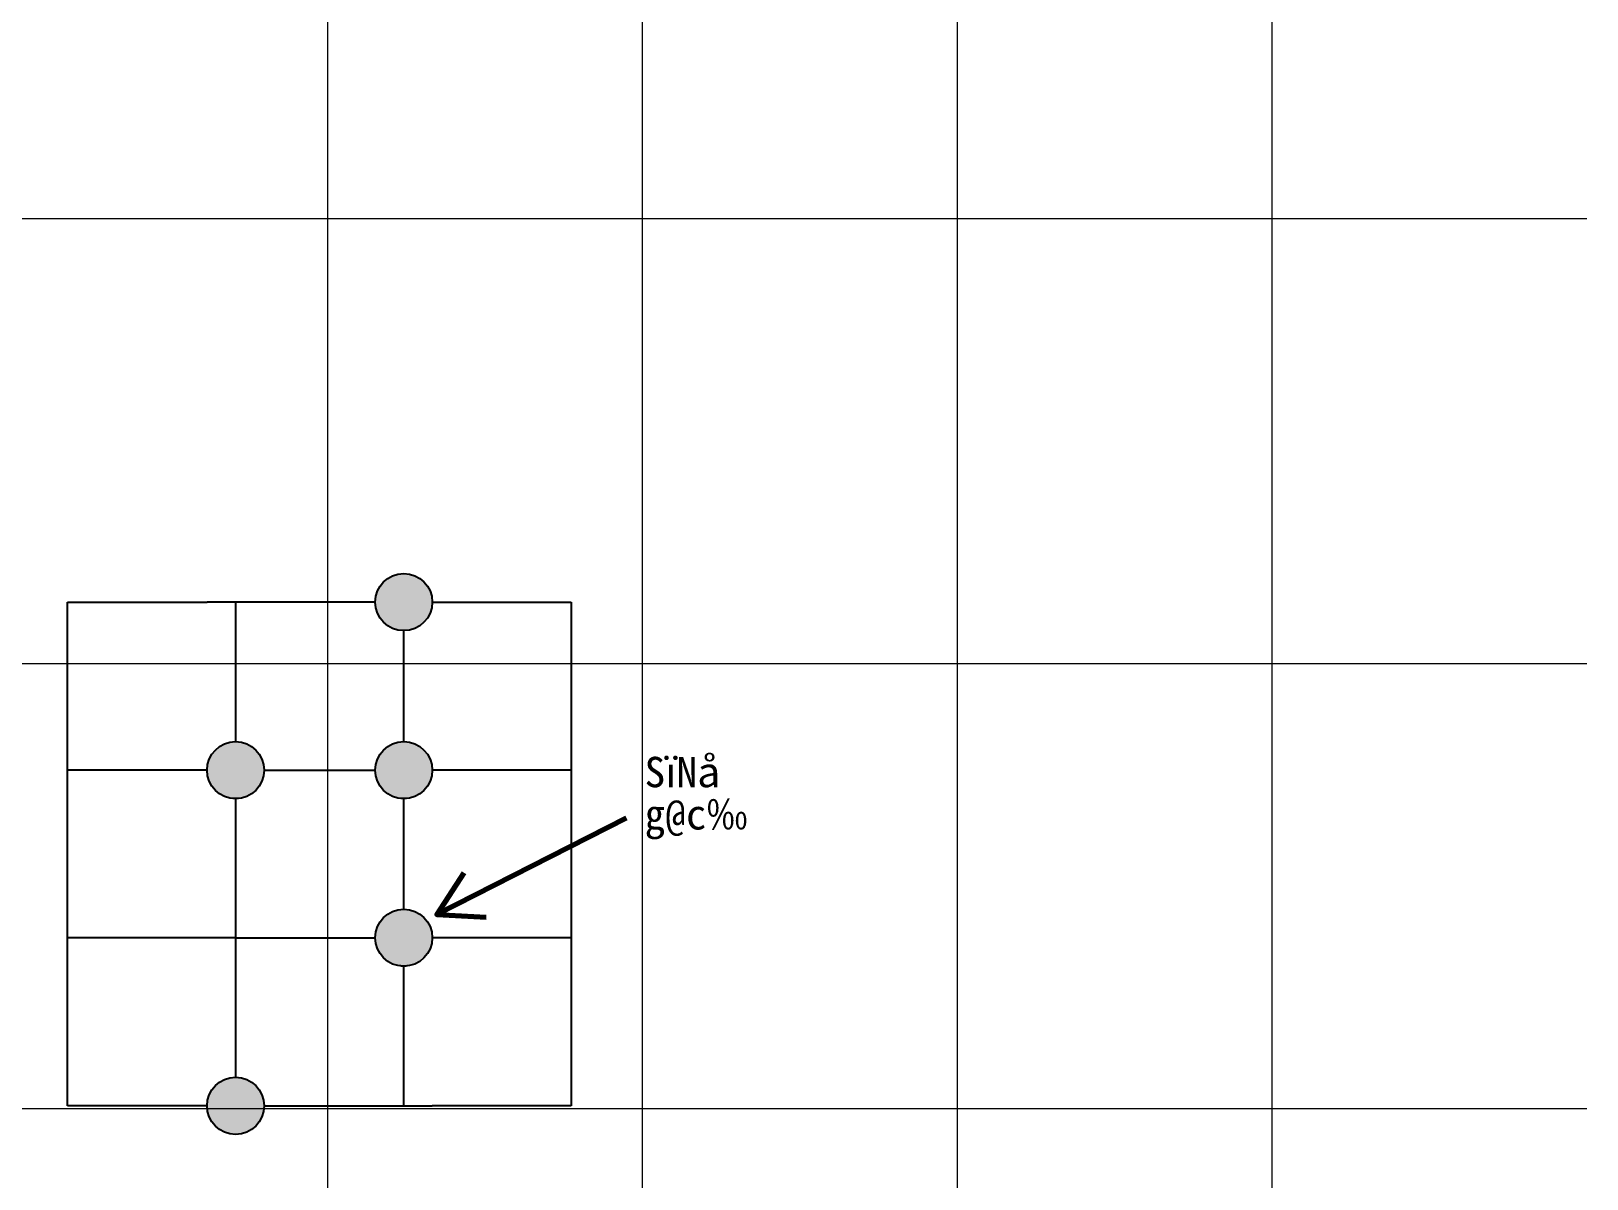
# Model space of a CAD drawing. Header units: millimetres. Extents: x 0 to 210, y 0 to 297.
# Drawn here: x 106.2 to 210, y 143.8 to 220.4 of the extents above; entities that cross this region are included whole.
import ezdxf

# ---------------------------------------------------------------- set-up
doc = ezdxf.new("R2010")
doc.units = ezdxf.units.MM
doc.layers.add('C00-00-00', color=7, linetype='Continuous')
for name, color, linetype, true_color in [('C00-00-FF', 5, 'Continuous', 0x0000ff), ('CBF-BF-BF', 7, 'Continuous', 0xbfbfbf), ('CFF-00-00', 1, 'Continuous', 0xff0000), ('CFF-00-FF', 6, 'Continuous', 0xff00ff)]:
    doc.layers.add(name, color=color, linetype=linetype, true_color=true_color)

msp = doc.modelspace()

# ---------------------------------------------------------------- hatches: boundary and pattern name
at = {"layer": 'C00-00-FF'}
h = msp.add_hatch(color=256, dxfattribs=at)
h.dxf.hatch_style = 2
h.paths.add_polyline_path([(129.413, 160.94075), (132.842, 160.602083), (129.243667, 160.602083)])
h = msp.add_hatch(color=256, dxfattribs=at)
h.dxf.hatch_style = 2
h.paths.add_polyline_path([(129.624667, 161.19475), (132.672667, 160.94075), (129.413, 160.94075)])
h = msp.add_hatch(color=256, dxfattribs=at)
h.dxf.hatch_style = 2
h.paths.add_polyline_path([(129.413, 160.94075), (132.672667, 160.94075), (132.842, 160.602083)])
h = msp.add_hatch(color=256, dxfattribs=at)
h.dxf.hatch_style = 2
h.paths.add_polyline_path([(129.878667, 161.44875), (132.461, 161.19475), (129.624667, 161.19475)])
h = msp.add_hatch(color=256, dxfattribs=at)
h.dxf.hatch_style = 2
h.paths.add_polyline_path([(129.624667, 161.19475), (132.461, 161.19475), (132.672667, 160.94075)])
h = msp.add_hatch(color=256, dxfattribs=at)
h.dxf.hatch_style = 2
h.paths.add_polyline_path([(130.175, 161.660417), (132.207, 161.44875), (129.878667, 161.44875)])
h = msp.add_hatch(color=256, dxfattribs=at)
h.dxf.hatch_style = 2
h.paths.add_polyline_path([(129.878667, 161.44875), (132.207, 161.44875), (132.461, 161.19475)])
h = msp.add_hatch(color=256, dxfattribs=at)
h.dxf.hatch_style = 2
h.paths.add_polyline_path([(130.513667, 161.787417), (131.910667, 161.660417), (130.175, 161.660417)])
h = msp.add_hatch(color=256, dxfattribs=at)
h.dxf.hatch_style = 2
h.paths.add_polyline_path([(130.175, 161.660417), (131.910667, 161.660417), (132.207, 161.44875)])
h = msp.add_hatch(color=256, dxfattribs=at)
h.dxf.hatch_style = 2
h.paths.add_polyline_path([(130.894667, 161.82975), (131.572, 161.787417), (130.513667, 161.787417)])
h = msp.add_hatch(color=256, dxfattribs=at)
h.dxf.hatch_style = 2
h.paths.add_polyline_path([(130.513667, 161.787417), (131.572, 161.787417), (131.910667, 161.660417)])
h = msp.add_hatch(color=256, dxfattribs=at)
h.dxf.hatch_style = 2
h.paths.add_polyline_path([(130.894667, 161.82975), (131.233333, 161.82975), (131.572, 161.787417)])
h = msp.add_hatch(color=256, dxfattribs=at)
h.dxf.hatch_style = 2
h.paths.add_polyline_path([(129.159, 160.263417), (132.969, 159.92475), (129.116667, 159.92475)])
h = msp.add_hatch(color=256, dxfattribs=at)
h.dxf.hatch_style = 2
h.paths.add_polyline_path([(129.116667, 159.92475), (132.969, 159.54375), (129.159, 159.54375)])
h = msp.add_hatch(color=256, dxfattribs=at)
h.dxf.hatch_style = 2
h.paths.add_polyline_path([(129.116667, 159.92475), (132.969, 159.92475), (132.969, 159.54375)])
h = msp.add_hatch(color=256, dxfattribs=at)
h.dxf.hatch_style = 2
h.paths.add_polyline_path([(129.243667, 160.602083), (132.969, 160.263417), (129.159, 160.263417)])
h = msp.add_hatch(color=256, dxfattribs=at)
h.dxf.hatch_style = 2
h.paths.add_polyline_path([(129.159, 160.263417), (132.969, 160.263417), (132.969, 159.92475)])
h = msp.add_hatch(color=256, dxfattribs=at)
h.dxf.hatch_style = 2
h.paths.add_polyline_path([(129.243667, 160.602083), (132.842, 160.602083), (132.969, 160.263417)])
h = msp.add_hatch(color=256, dxfattribs=at)
h.dxf.hatch_style = 2
h.paths.add_polyline_path([(129.159, 159.54375), (132.842, 159.205083), (129.243667, 159.205083)])
h = msp.add_hatch(color=256, dxfattribs=at)
h.dxf.hatch_style = 2
h.paths.add_polyline_path([(129.159, 159.54375), (132.969, 159.54375), (132.842, 159.205083)])
h = msp.add_hatch(color=256, dxfattribs=at)
h.dxf.hatch_style = 2
h.paths.add_polyline_path([(129.243667, 159.205083), (132.672667, 158.90875), (129.413, 158.90875)])
h = msp.add_hatch(color=256, dxfattribs=at)
h.dxf.hatch_style = 2
h.paths.add_polyline_path([(129.243667, 159.205083), (132.842, 159.205083), (132.672667, 158.90875)])
h = msp.add_hatch(color=256, dxfattribs=at)
h.dxf.hatch_style = 2
h.paths.add_polyline_path([(129.413, 158.90875), (132.461, 158.612417), (129.624667, 158.612417)])
h = msp.add_hatch(color=256, dxfattribs=at)
h.dxf.hatch_style = 2
h.paths.add_polyline_path([(129.413, 158.90875), (132.672667, 158.90875), (132.461, 158.612417)])
h = msp.add_hatch(color=256, dxfattribs=at)
h.dxf.hatch_style = 2
h.paths.add_polyline_path([(129.624667, 158.612417), (132.207, 158.358417), (129.878667, 158.358417)])
h = msp.add_hatch(color=256, dxfattribs=at)
h.dxf.hatch_style = 2
h.paths.add_polyline_path([(129.624667, 158.612417), (132.461, 158.612417), (132.207, 158.358417)])
h = msp.add_hatch(color=256, dxfattribs=at)
h.dxf.hatch_style = 2
h.paths.add_polyline_path([(129.878667, 158.358417), (131.910667, 158.189083), (130.175, 158.189083)])
h = msp.add_hatch(color=256, dxfattribs=at)
h.dxf.hatch_style = 2
h.paths.add_polyline_path([(129.878667, 158.358417), (132.207, 158.358417), (131.910667, 158.189083)])
h = msp.add_hatch(color=256, dxfattribs=at)
h.dxf.hatch_style = 2
h.paths.add_polyline_path([(130.175, 158.189083), (131.572, 158.062083), (130.513667, 158.062083)])
h = msp.add_hatch(color=256, dxfattribs=at)
h.dxf.hatch_style = 2
h.paths.add_polyline_path([(130.175, 158.189083), (131.910667, 158.189083), (131.572, 158.062083)])
h = msp.add_hatch(color=256, dxfattribs=at)
h.dxf.hatch_style = 2
h.paths.add_polyline_path([(130.513667, 158.062083), (131.233333, 157.977417), (130.894667, 157.977417)])
h = msp.add_hatch(color=256, dxfattribs=at)
h.dxf.hatch_style = 2
h.paths.add_polyline_path([(130.513667, 158.062083), (131.572, 158.062083), (131.233333, 157.977417)])
h = msp.add_hatch(color=256, dxfattribs=at)
h.dxf.hatch_style = 2
h.paths.add_polyline_path([(119.337667, 150.569083), (120.692333, 150.442083), (118.999, 150.442083)])
h = msp.add_hatch(color=256, dxfattribs=at)
h.dxf.hatch_style = 2
h.paths.add_polyline_path([(119.676333, 150.611417), (120.396, 150.569083), (119.337667, 150.569083)])
h = msp.add_hatch(color=256, dxfattribs=at)
h.dxf.hatch_style = 2
h.paths.add_polyline_path([(119.337667, 150.569083), (120.396, 150.569083), (120.692333, 150.442083)])
h = msp.add_hatch(color=256, dxfattribs=at)
h.dxf.hatch_style = 2
h.paths.add_polyline_path([(119.676333, 150.611417), (120.015, 150.611417), (120.396, 150.569083)])
h = msp.add_hatch(color=256, dxfattribs=at)
h.dxf.hatch_style = 2
h.paths.add_polyline_path([(118.194667, 149.722417), (121.666, 149.426083), (118.067667, 149.426083)])
h = msp.add_hatch(color=256, dxfattribs=at)
h.dxf.hatch_style = 2
h.paths.add_polyline_path([(118.406333, 150.01875), (121.496667, 149.722417), (118.194667, 149.722417)])
h = msp.add_hatch(color=256, dxfattribs=at)
h.dxf.hatch_style = 2
h.paths.add_polyline_path([(118.194667, 149.722417), (121.496667, 149.722417), (121.666, 149.426083)])
h = msp.add_hatch(color=256, dxfattribs=at)
h.dxf.hatch_style = 2
h.paths.add_polyline_path([(118.702667, 150.230417), (121.285, 150.01875), (118.406333, 150.01875)])
h = msp.add_hatch(color=256, dxfattribs=at)
h.dxf.hatch_style = 2
h.paths.add_polyline_path([(118.406333, 150.01875), (121.285, 150.01875), (121.496667, 149.722417)])
h = msp.add_hatch(color=256, dxfattribs=at)
h.dxf.hatch_style = 2
h.paths.add_polyline_path([(118.999, 150.442083), (121.031, 150.230417), (118.702667, 150.230417)])
h = msp.add_hatch(color=256, dxfattribs=at)
h.dxf.hatch_style = 2
h.paths.add_polyline_path([(118.702667, 150.230417), (121.031, 150.230417), (121.285, 150.01875)])
h = msp.add_hatch(color=256, dxfattribs=at)
h.dxf.hatch_style = 2
h.paths.add_polyline_path([(118.999, 150.442083), (120.692333, 150.442083), (121.031, 150.230417)])
h = msp.add_hatch(color=256, dxfattribs=at)
h.dxf.hatch_style = 2
h.paths.add_polyline_path([(118.067667, 149.426083), (121.750667, 149.045083), (117.940667, 149.045083)])
h = msp.add_hatch(color=256, dxfattribs=at)
h.dxf.hatch_style = 2
h.paths.add_polyline_path([(117.940667, 149.045083), (121.793, 148.706417), (117.940667, 148.706417)])
h = msp.add_hatch(color=256, dxfattribs=at)
h.dxf.hatch_style = 2
h.paths.add_polyline_path([(117.940667, 149.045083), (121.750667, 149.045083), (121.793, 148.706417)])
h = msp.add_hatch(color=256, dxfattribs=at)
h.dxf.hatch_style = 2
h.paths.add_polyline_path([(117.940667, 148.706417), (121.750667, 148.36775), (117.940667, 148.36775)])
h = msp.add_hatch(color=256, dxfattribs=at)
h.dxf.hatch_style = 2
h.paths.add_polyline_path([(117.940667, 148.706417), (121.793, 148.706417), (121.750667, 148.36775)])
h = msp.add_hatch(color=256, dxfattribs=at)
h.dxf.hatch_style = 2
h.paths.add_polyline_path([(118.067667, 149.426083), (121.666, 149.426083), (121.750667, 149.045083)])
h = msp.add_hatch(color=256, dxfattribs=at)
h.dxf.hatch_style = 2
h.paths.add_polyline_path([(117.940667, 148.36775), (121.666, 148.029083), (118.067667, 148.029083)])
h = msp.add_hatch(color=256, dxfattribs=at)
h.dxf.hatch_style = 2
h.paths.add_polyline_path([(117.940667, 148.36775), (121.750667, 148.36775), (121.666, 148.029083)])
h = msp.add_hatch(color=256, dxfattribs=at)
h.dxf.hatch_style = 2
h.paths.add_polyline_path([(118.067667, 148.029083), (121.496667, 147.690417), (118.194667, 147.690417)])
h = msp.add_hatch(color=256, dxfattribs=at)
h.dxf.hatch_style = 2
h.paths.add_polyline_path([(118.067667, 148.029083), (121.666, 148.029083), (121.496667, 147.690417)])
h = msp.add_hatch(color=256, dxfattribs=at)
h.dxf.hatch_style = 2
h.paths.add_polyline_path([(118.194667, 147.690417), (121.285, 147.394083), (118.406333, 147.394083)])
h = msp.add_hatch(color=256, dxfattribs=at)
h.dxf.hatch_style = 2
h.paths.add_polyline_path([(118.194667, 147.690417), (121.496667, 147.690417), (121.285, 147.394083)])
h = msp.add_hatch(color=256, dxfattribs=at)
h.dxf.hatch_style = 2
h.paths.add_polyline_path([(118.406333, 147.394083), (121.031, 147.182417), (118.702667, 147.182417)])
h = msp.add_hatch(color=256, dxfattribs=at)
h.dxf.hatch_style = 2
h.paths.add_polyline_path([(118.406333, 147.394083), (121.285, 147.394083), (121.031, 147.182417)])
h = msp.add_hatch(color=256, dxfattribs=at)
h.dxf.hatch_style = 2
h.paths.add_polyline_path([(118.702667, 147.182417), (120.692333, 146.97075), (118.999, 146.97075)])
h = msp.add_hatch(color=256, dxfattribs=at)
h.dxf.hatch_style = 2
h.paths.add_polyline_path([(118.702667, 147.182417), (121.031, 147.182417), (120.692333, 146.97075)])
h = msp.add_hatch(color=256, dxfattribs=at)
h.dxf.hatch_style = 2
h.paths.add_polyline_path([(118.999, 146.97075), (120.396, 146.84375), (119.337667, 146.84375)])
h = msp.add_hatch(color=256, dxfattribs=at)
h.dxf.hatch_style = 2
h.paths.add_polyline_path([(118.999, 146.97075), (120.692333, 146.97075), (120.396, 146.84375)])
h = msp.add_hatch(color=256, dxfattribs=at)
h.dxf.hatch_style = 2
h.paths.add_polyline_path([(119.337667, 146.84375), (120.015, 146.801417), (119.676333, 146.801417)])
h = msp.add_hatch(color=256, dxfattribs=at)
h.dxf.hatch_style = 2
h.paths.add_polyline_path([(119.337667, 146.84375), (120.396, 146.84375), (120.015, 146.801417)])
at = {"layer": 'CFF-00-00'}
h = msp.add_hatch(color=256, dxfattribs=at)
h.dxf.hatch_style = 2
h.paths.add_polyline_path([(129.878667, 183.843083), (132.461, 183.631417), (129.624667, 183.631417)])
h = msp.add_hatch(color=256, dxfattribs=at)
h.dxf.hatch_style = 2
h.paths.add_polyline_path([(130.175, 184.05475), (132.207, 183.843083), (129.878667, 183.843083)])
h = msp.add_hatch(color=256, dxfattribs=at)
h.dxf.hatch_style = 2
h.paths.add_polyline_path([(129.878667, 183.843083), (132.207, 183.843083), (132.461, 183.631417)])
h = msp.add_hatch(color=256, dxfattribs=at)
h.dxf.hatch_style = 2
h.paths.add_polyline_path([(130.513667, 184.18175), (131.910667, 184.05475), (130.175, 184.05475)])
h = msp.add_hatch(color=256, dxfattribs=at)
h.dxf.hatch_style = 2
h.paths.add_polyline_path([(130.175, 184.05475), (131.910667, 184.05475), (132.207, 183.843083)])
h = msp.add_hatch(color=256, dxfattribs=at)
h.dxf.hatch_style = 2
h.paths.add_polyline_path([(130.894667, 184.224083), (131.572, 184.18175), (130.513667, 184.18175)])
h = msp.add_hatch(color=256, dxfattribs=at)
h.dxf.hatch_style = 2
h.paths.add_polyline_path([(130.513667, 184.18175), (131.572, 184.18175), (131.910667, 184.05475)])
h = msp.add_hatch(color=256, dxfattribs=at)
h.dxf.hatch_style = 2
h.paths.add_polyline_path([(130.894667, 184.224083), (131.233333, 184.224083), (131.572, 184.18175)])
h = msp.add_hatch(color=256, dxfattribs=at)
h.dxf.hatch_style = 2
h.paths.add_polyline_path([(129.159, 182.700083), (132.969, 182.319083), (129.116667, 182.319083)])
h = msp.add_hatch(color=256, dxfattribs=at)
h.dxf.hatch_style = 2
h.paths.add_polyline_path([(129.243667, 183.03875), (132.969, 182.700083), (129.159, 182.700083)])
h = msp.add_hatch(color=256, dxfattribs=at)
h.dxf.hatch_style = 2
h.paths.add_polyline_path([(129.159, 182.700083), (132.969, 182.700083), (132.969, 182.319083)])
h = msp.add_hatch(color=256, dxfattribs=at)
h.dxf.hatch_style = 2
h.paths.add_polyline_path([(129.413, 183.335083), (132.842, 183.03875), (129.243667, 183.03875)])
h = msp.add_hatch(color=256, dxfattribs=at)
h.dxf.hatch_style = 2
h.paths.add_polyline_path([(129.243667, 183.03875), (132.842, 183.03875), (132.969, 182.700083)])
h = msp.add_hatch(color=256, dxfattribs=at)
h.dxf.hatch_style = 2
h.paths.add_polyline_path([(129.624667, 183.631417), (132.672667, 183.335083), (129.413, 183.335083)])
h = msp.add_hatch(color=256, dxfattribs=at)
h.dxf.hatch_style = 2
h.paths.add_polyline_path([(129.413, 183.335083), (132.672667, 183.335083), (132.842, 183.03875)])
h = msp.add_hatch(color=256, dxfattribs=at)
h.dxf.hatch_style = 2
h.paths.add_polyline_path([(129.624667, 183.631417), (132.461, 183.631417), (132.672667, 183.335083)])
h = msp.add_hatch(color=256, dxfattribs=at)
h.dxf.hatch_style = 2
h.paths.add_polyline_path([(129.116667, 182.319083), (132.969, 181.980417), (129.159, 181.980417)])
h = msp.add_hatch(color=256, dxfattribs=at)
h.dxf.hatch_style = 2
h.paths.add_polyline_path([(129.116667, 182.319083), (132.969, 182.319083), (132.969, 181.980417)])
h = msp.add_hatch(color=256, dxfattribs=at)
h.dxf.hatch_style = 2
h.paths.add_polyline_path([(129.159, 181.980417), (132.842, 181.64175), (129.243667, 181.64175)])
h = msp.add_hatch(color=256, dxfattribs=at)
h.dxf.hatch_style = 2
h.paths.add_polyline_path([(129.159, 181.980417), (132.969, 181.980417), (132.842, 181.64175)])
h = msp.add_hatch(color=256, dxfattribs=at)
h.dxf.hatch_style = 2
h.paths.add_polyline_path([(129.243667, 181.64175), (132.672667, 181.303083), (129.413, 181.303083)])
h = msp.add_hatch(color=256, dxfattribs=at)
h.dxf.hatch_style = 2
h.paths.add_polyline_path([(129.243667, 181.64175), (132.842, 181.64175), (132.672667, 181.303083)])
h = msp.add_hatch(color=256, dxfattribs=at)
h.dxf.hatch_style = 2
h.paths.add_polyline_path([(129.413, 181.303083), (132.461, 181.00675), (129.624667, 181.00675)])
h = msp.add_hatch(color=256, dxfattribs=at)
h.dxf.hatch_style = 2
h.paths.add_polyline_path([(129.413, 181.303083), (132.672667, 181.303083), (132.461, 181.00675)])
h = msp.add_hatch(color=256, dxfattribs=at)
h.dxf.hatch_style = 2
h.paths.add_polyline_path([(129.624667, 181.00675), (132.207, 180.795083), (129.878667, 180.795083)])
h = msp.add_hatch(color=256, dxfattribs=at)
h.dxf.hatch_style = 2
h.paths.add_polyline_path([(129.624667, 181.00675), (132.461, 181.00675), (132.207, 180.795083)])
h = msp.add_hatch(color=256, dxfattribs=at)
h.dxf.hatch_style = 2
h.paths.add_polyline_path([(129.878667, 180.795083), (131.910667, 180.583417), (130.175, 180.583417)])
h = msp.add_hatch(color=256, dxfattribs=at)
h.dxf.hatch_style = 2
h.paths.add_polyline_path([(129.878667, 180.795083), (132.207, 180.795083), (131.910667, 180.583417)])
h = msp.add_hatch(color=256, dxfattribs=at)
h.dxf.hatch_style = 2
h.paths.add_polyline_path([(130.175, 180.583417), (131.572, 180.456417), (130.513667, 180.456417)])
h = msp.add_hatch(color=256, dxfattribs=at)
h.dxf.hatch_style = 2
h.paths.add_polyline_path([(130.175, 180.583417), (131.910667, 180.583417), (131.572, 180.456417)])
h = msp.add_hatch(color=256, dxfattribs=at)
h.dxf.hatch_style = 2
h.paths.add_polyline_path([(130.513667, 180.456417), (131.233333, 180.414083), (130.894667, 180.414083)])
h = msp.add_hatch(color=256, dxfattribs=at)
h.dxf.hatch_style = 2
h.paths.add_polyline_path([(130.513667, 180.456417), (131.572, 180.456417), (131.233333, 180.414083)])
h = msp.add_hatch(color=256, dxfattribs=at)
h.dxf.hatch_style = 2
h.paths.add_polyline_path([(118.406333, 172.413083), (121.496667, 172.11675), (118.194667, 172.11675)])
h = msp.add_hatch(color=256, dxfattribs=at)
h.dxf.hatch_style = 2
h.paths.add_polyline_path([(118.702667, 172.667083), (121.285, 172.413083), (118.406333, 172.413083)])
h = msp.add_hatch(color=256, dxfattribs=at)
h.dxf.hatch_style = 2
h.paths.add_polyline_path([(118.406333, 172.413083), (121.285, 172.413083), (121.496667, 172.11675)])
h = msp.add_hatch(color=256, dxfattribs=at)
h.dxf.hatch_style = 2
h.paths.add_polyline_path([(118.999, 172.836417), (121.031, 172.667083), (118.702667, 172.667083)])
h = msp.add_hatch(color=256, dxfattribs=at)
h.dxf.hatch_style = 2
h.paths.add_polyline_path([(118.702667, 172.667083), (121.031, 172.667083), (121.285, 172.413083)])
h = msp.add_hatch(color=256, dxfattribs=at)
h.dxf.hatch_style = 2
h.paths.add_polyline_path([(119.337667, 172.963417), (120.692333, 172.836417), (118.999, 172.836417)])
h = msp.add_hatch(color=256, dxfattribs=at)
h.dxf.hatch_style = 2
h.paths.add_polyline_path([(118.999, 172.836417), (120.692333, 172.836417), (121.031, 172.667083)])
h = msp.add_hatch(color=256, dxfattribs=at)
h.dxf.hatch_style = 2
h.paths.add_polyline_path([(119.676333, 173.048083), (120.396, 172.963417), (119.337667, 172.963417)])
h = msp.add_hatch(color=256, dxfattribs=at)
h.dxf.hatch_style = 2
h.paths.add_polyline_path([(119.337667, 172.963417), (120.396, 172.963417), (120.692333, 172.836417)])
h = msp.add_hatch(color=256, dxfattribs=at)
h.dxf.hatch_style = 2
h.paths.add_polyline_path([(119.676333, 173.048083), (120.015, 173.048083), (120.396, 172.963417)])
h = msp.add_hatch(color=256, dxfattribs=at)
h.dxf.hatch_style = 2
h.paths.add_polyline_path([(129.624667, 172.413083), (132.672667, 172.11675), (129.413, 172.11675)])
h = msp.add_hatch(color=256, dxfattribs=at)
h.dxf.hatch_style = 2
h.paths.add_polyline_path([(129.878667, 172.667083), (132.461, 172.413083), (129.624667, 172.413083)])
h = msp.add_hatch(color=256, dxfattribs=at)
h.dxf.hatch_style = 2
h.paths.add_polyline_path([(129.624667, 172.413083), (132.461, 172.413083), (132.672667, 172.11675)])
h = msp.add_hatch(color=256, dxfattribs=at)
h.dxf.hatch_style = 2
h.paths.add_polyline_path([(130.175, 172.836417), (132.207, 172.667083), (129.878667, 172.667083)])
h = msp.add_hatch(color=256, dxfattribs=at)
h.dxf.hatch_style = 2
h.paths.add_polyline_path([(129.878667, 172.667083), (132.207, 172.667083), (132.461, 172.413083)])
h = msp.add_hatch(color=256, dxfattribs=at)
h.dxf.hatch_style = 2
h.paths.add_polyline_path([(130.513667, 172.963417), (131.910667, 172.836417), (130.175, 172.836417)])
h = msp.add_hatch(color=256, dxfattribs=at)
h.dxf.hatch_style = 2
h.paths.add_polyline_path([(130.175, 172.836417), (131.910667, 172.836417), (132.207, 172.667083)])
h = msp.add_hatch(color=256, dxfattribs=at)
h.dxf.hatch_style = 2
h.paths.add_polyline_path([(130.894667, 173.048083), (131.572, 172.963417), (130.513667, 172.963417)])
h = msp.add_hatch(color=256, dxfattribs=at)
h.dxf.hatch_style = 2
h.paths.add_polyline_path([(130.513667, 172.963417), (131.572, 172.963417), (131.910667, 172.836417)])
h = msp.add_hatch(color=256, dxfattribs=at)
h.dxf.hatch_style = 2
h.paths.add_polyline_path([(130.894667, 173.048083), (131.233333, 173.048083), (131.572, 172.963417)])
h = msp.add_hatch(color=256, dxfattribs=at)
h.dxf.hatch_style = 2
h.paths.add_polyline_path([(118.067667, 171.820417), (121.750667, 171.48175), (117.940667, 171.48175)])
h = msp.add_hatch(color=256, dxfattribs=at)
h.dxf.hatch_style = 2
h.paths.add_polyline_path([(117.940667, 171.48175), (121.793, 171.10075), (117.940667, 171.10075)])
h = msp.add_hatch(color=256, dxfattribs=at)
h.dxf.hatch_style = 2
h.paths.add_polyline_path([(117.940667, 171.48175), (121.750667, 171.48175), (121.793, 171.10075)])
h = msp.add_hatch(color=256, dxfattribs=at)
h.dxf.hatch_style = 2
h.paths.add_polyline_path([(118.194667, 172.11675), (121.666, 171.820417), (118.067667, 171.820417)])
h = msp.add_hatch(color=256, dxfattribs=at)
h.dxf.hatch_style = 2
h.paths.add_polyline_path([(118.067667, 171.820417), (121.666, 171.820417), (121.750667, 171.48175)])
h = msp.add_hatch(color=256, dxfattribs=at)
h.dxf.hatch_style = 2
h.paths.add_polyline_path([(118.194667, 172.11675), (121.496667, 172.11675), (121.666, 171.820417)])
h = msp.add_hatch(color=256, dxfattribs=at)
h.dxf.hatch_style = 2
h.paths.add_polyline_path([(129.159, 171.48175), (132.969, 171.10075), (129.116667, 171.10075)])
h = msp.add_hatch(color=256, dxfattribs=at)
h.dxf.hatch_style = 2
h.paths.add_polyline_path([(129.243667, 171.820417), (132.969, 171.48175), (129.159, 171.48175)])
h = msp.add_hatch(color=256, dxfattribs=at)
h.dxf.hatch_style = 2
h.paths.add_polyline_path([(129.159, 171.48175), (132.969, 171.48175), (132.969, 171.10075)])
h = msp.add_hatch(color=256, dxfattribs=at)
h.dxf.hatch_style = 2
h.paths.add_polyline_path([(129.413, 172.11675), (132.842, 171.820417), (129.243667, 171.820417)])
h = msp.add_hatch(color=256, dxfattribs=at)
h.dxf.hatch_style = 2
h.paths.add_polyline_path([(129.243667, 171.820417), (132.842, 171.820417), (132.969, 171.48175)])
h = msp.add_hatch(color=256, dxfattribs=at)
h.dxf.hatch_style = 2
h.paths.add_polyline_path([(129.413, 172.11675), (132.672667, 172.11675), (132.842, 171.820417)])
h = msp.add_hatch(color=256, dxfattribs=at)
h.dxf.hatch_style = 2
h.paths.add_polyline_path([(117.940667, 171.10075), (121.750667, 170.762083), (117.940667, 170.762083)])
h = msp.add_hatch(color=256, dxfattribs=at)
h.dxf.hatch_style = 2
h.paths.add_polyline_path([(117.940667, 171.10075), (121.793, 171.10075), (121.750667, 170.762083)])
h = msp.add_hatch(color=256, dxfattribs=at)
h.dxf.hatch_style = 2
h.paths.add_polyline_path([(117.940667, 170.762083), (121.666, 170.423417), (118.067667, 170.423417)])
h = msp.add_hatch(color=256, dxfattribs=at)
h.dxf.hatch_style = 2
h.paths.add_polyline_path([(117.940667, 170.762083), (121.750667, 170.762083), (121.666, 170.423417)])
h = msp.add_hatch(color=256, dxfattribs=at)
h.dxf.hatch_style = 2
h.paths.add_polyline_path([(118.067667, 170.423417), (121.496667, 170.08475), (118.194667, 170.08475)])
h = msp.add_hatch(color=256, dxfattribs=at)
h.dxf.hatch_style = 2
h.paths.add_polyline_path([(118.067667, 170.423417), (121.666, 170.423417), (121.496667, 170.08475)])
h = msp.add_hatch(color=256, dxfattribs=at)
h.dxf.hatch_style = 2
h.paths.add_polyline_path([(129.116667, 171.10075), (132.969, 170.762083), (129.159, 170.762083)])
h = msp.add_hatch(color=256, dxfattribs=at)
h.dxf.hatch_style = 2
h.paths.add_polyline_path([(129.116667, 171.10075), (132.969, 171.10075), (132.969, 170.762083)])
h = msp.add_hatch(color=256, dxfattribs=at)
h.dxf.hatch_style = 2
h.paths.add_polyline_path([(129.159, 170.762083), (132.842, 170.423417), (129.243667, 170.423417)])
h = msp.add_hatch(color=256, dxfattribs=at)
h.dxf.hatch_style = 2
h.paths.add_polyline_path([(129.159, 170.762083), (132.969, 170.762083), (132.842, 170.423417)])
h = msp.add_hatch(color=256, dxfattribs=at)
h.dxf.hatch_style = 2
h.paths.add_polyline_path([(129.243667, 170.423417), (132.672667, 170.08475), (129.413, 170.08475)])
h = msp.add_hatch(color=256, dxfattribs=at)
h.dxf.hatch_style = 2
h.paths.add_polyline_path([(129.243667, 170.423417), (132.842, 170.423417), (132.672667, 170.08475)])
h = msp.add_hatch(color=256, dxfattribs=at)
h.dxf.hatch_style = 2
h.paths.add_polyline_path([(118.194667, 170.08475), (121.285, 169.83075), (118.406333, 169.83075)])
h = msp.add_hatch(color=256, dxfattribs=at)
h.dxf.hatch_style = 2
h.paths.add_polyline_path([(118.194667, 170.08475), (121.496667, 170.08475), (121.285, 169.83075)])
h = msp.add_hatch(color=256, dxfattribs=at)
h.dxf.hatch_style = 2
h.paths.add_polyline_path([(118.406333, 169.83075), (121.031, 169.57675), (118.702667, 169.57675)])
h = msp.add_hatch(color=256, dxfattribs=at)
h.dxf.hatch_style = 2
h.paths.add_polyline_path([(118.406333, 169.83075), (121.285, 169.83075), (121.031, 169.57675)])
h = msp.add_hatch(color=256, dxfattribs=at)
h.dxf.hatch_style = 2
h.paths.add_polyline_path([(118.702667, 169.57675), (120.692333, 169.407417), (118.999, 169.407417)])
h = msp.add_hatch(color=256, dxfattribs=at)
h.dxf.hatch_style = 2
h.paths.add_polyline_path([(118.702667, 169.57675), (121.031, 169.57675), (120.692333, 169.407417)])
h = msp.add_hatch(color=256, dxfattribs=at)
h.dxf.hatch_style = 2
h.paths.add_polyline_path([(118.999, 169.407417), (120.396, 169.280417), (119.337667, 169.280417)])
h = msp.add_hatch(color=256, dxfattribs=at)
h.dxf.hatch_style = 2
h.paths.add_polyline_path([(118.999, 169.407417), (120.692333, 169.407417), (120.396, 169.280417)])
h = msp.add_hatch(color=256, dxfattribs=at)
h.dxf.hatch_style = 2
h.paths.add_polyline_path([(119.337667, 169.280417), (120.015, 169.19575), (119.676333, 169.19575)])
h = msp.add_hatch(color=256, dxfattribs=at)
h.dxf.hatch_style = 2
h.paths.add_polyline_path([(119.337667, 169.280417), (120.396, 169.280417), (120.015, 169.19575)])
h = msp.add_hatch(color=256, dxfattribs=at)
h.dxf.hatch_style = 2
h.paths.add_polyline_path([(129.413, 170.08475), (132.461, 169.83075), (129.624667, 169.83075)])
h = msp.add_hatch(color=256, dxfattribs=at)
h.dxf.hatch_style = 2
h.paths.add_polyline_path([(129.413, 170.08475), (132.672667, 170.08475), (132.461, 169.83075)])
h = msp.add_hatch(color=256, dxfattribs=at)
h.dxf.hatch_style = 2
h.paths.add_polyline_path([(129.624667, 169.83075), (132.207, 169.57675), (129.878667, 169.57675)])
h = msp.add_hatch(color=256, dxfattribs=at)
h.dxf.hatch_style = 2
h.paths.add_polyline_path([(129.624667, 169.83075), (132.461, 169.83075), (132.207, 169.57675)])
h = msp.add_hatch(color=256, dxfattribs=at)
h.dxf.hatch_style = 2
h.paths.add_polyline_path([(129.878667, 169.57675), (131.910667, 169.407417), (130.175, 169.407417)])
h = msp.add_hatch(color=256, dxfattribs=at)
h.dxf.hatch_style = 2
h.paths.add_polyline_path([(129.878667, 169.57675), (132.207, 169.57675), (131.910667, 169.407417)])
h = msp.add_hatch(color=256, dxfattribs=at)
h.dxf.hatch_style = 2
h.paths.add_polyline_path([(130.175, 169.407417), (131.572, 169.280417), (130.513667, 169.280417)])
h = msp.add_hatch(color=256, dxfattribs=at)
h.dxf.hatch_style = 2
h.paths.add_polyline_path([(130.175, 169.407417), (131.910667, 169.407417), (131.572, 169.280417)])
h = msp.add_hatch(color=256, dxfattribs=at)
h.dxf.hatch_style = 2
h.paths.add_polyline_path([(130.513667, 169.280417), (131.233333, 169.19575), (130.894667, 169.19575)])
h = msp.add_hatch(color=256, dxfattribs=at)
h.dxf.hatch_style = 2
h.paths.add_polyline_path([(130.513667, 169.280417), (131.572, 169.280417), (131.233333, 169.19575)])

# ---------------------------------------------------------------- linework, layer by layer
at = {"layer": 'C00-00-00', "lineweight": 25}
for points in [[(108.627333, 182.319083), (117.940667, 182.319083)], [(132.969, 182.319083), (142.24, 182.319083)], [(108.627333, 159.92475), (108.627333, 171.10075)], [(142.24, 171.10075), (142.24, 159.92475)], [(121.793, 148.706417), (132.969, 148.706417)]]:
    msp.add_lwpolyline(points, dxfattribs=at)
for centre in [(131.064, 182.319083), (119.845667, 171.10075), (131.064, 171.10075), (131.064, 159.92475), (119.845667, 148.706417)]:
    msp.add_circle(centre, 1.905, dxfattribs=at)
for points in [[(129.116667, 182.319083), (129.116667, 182.319083), (117.940667, 182.319083), (117.940667, 182.319083)], [(119.845667, 182.319083), (119.845667, 182.319083), (119.845667, 173.048083), (119.845667, 173.048083)], [(131.064, 173.048083), (131.064, 173.048083), (131.064, 180.414083), (131.064, 180.414083)], [(119.845667, 159.92475), (119.845667, 159.92475), (119.845667, 150.65375), (119.845667, 150.65375)], [(131.064, 148.706417), (131.064, 148.706417), (131.064, 157.977417), (131.064, 157.977417)], [(117.940667, 148.706417), (117.940667, 148.706417), (108.627333, 148.706417), (108.627333, 148.706417)], [(142.24, 148.706417), (142.24, 148.706417), (132.969, 148.706417), (132.969, 148.706417)]]:
    msp.add_open_spline(points, degree=3, dxfattribs=at)
at = {"layer": 'C00-00-FF', "lineweight": 25}
for points in [[(117.940667, 171.10075), (108.627333, 171.10075)], [(142.24, 171.10075), (132.969, 171.10075)], [(119.845667, 159.92475), (108.627333, 159.92475)], [(142.24, 159.92475), (132.969, 159.92475)]]:
    msp.add_lwpolyline(points, dxfattribs=at)
at = {"layer": 'CBF-BF-BF', "lineweight": 9}
for points in [[(126.000087, 0), (126.000087, 297.000083)], [(147.000101, 0), (147.000101, 297.000083)], [(168.000116, 0), (168.000116, 297.000083)], [(189.00013, 0), (189.00013, 297.000083)], [(210.000144, 207.900058), (0, 207.900058)], [(210.000144, 178.20005), (0, 178.20005)], [(210.000144, 148.500042), (0, 148.500042)]]:
    msp.add_lwpolyline(points, dxfattribs=at)
at = {"layer": 'CFF-00-00', "lineweight": 25}
for points in [[(108.627333, 171.10075), (108.627333, 182.319083)], [(142.24, 182.319083), (142.24, 171.10075)], [(108.627333, 148.706417), (108.627333, 159.92475)], [(142.24, 159.92475), (142.24, 148.706417)]]:
    msp.add_lwpolyline(points, dxfattribs=at)
at = {"layer": 'CFF-00-00', "lineweight": 70}
for points in [[(145.914181, 167.889767), (133.269214, 161.470622)], [(135.074731, 164.241692), (133.269214, 161.470622), (136.571567, 161.292469)]]:
    msp.add_lwpolyline(points, dxfattribs=at)
at = {"layer": 'CFF-00-FF', "lineweight": 25}
msp.add_lwpolyline([(121.793, 171.10075), (129.116667, 171.10075)], dxfattribs=at)
for points in [[(119.845667, 169.19575), (119.845667, 169.19575), (119.845667, 159.92475), (119.845667, 159.92475)], [(131.064, 161.82975), (131.064, 161.82975), (131.064, 169.19575), (131.064, 169.19575)], [(119.845667, 159.92475), (119.845667, 159.92475), (129.116667, 159.92475), (129.116667, 159.92475)]]:
    msp.add_open_spline(points, degree=3, dxfattribs=at)

# ---------------------------------------------------------------- texts
at = {"layer": 'C00-00-00', "char_height": 2.025909, "attachment_point": 1}
for s, insert in [('{\\fSimSun|b0|i0|c0;SïNå}', (147.130554, 171.991417)), ('{\\fSimSun|b0|i0|c0;g@c‰}', (147.130554, 169.17202))]:
    msp.add_mtext(s, dxfattribs=dict(at, insert=insert))

doc.saveas('drawing.dxf')
